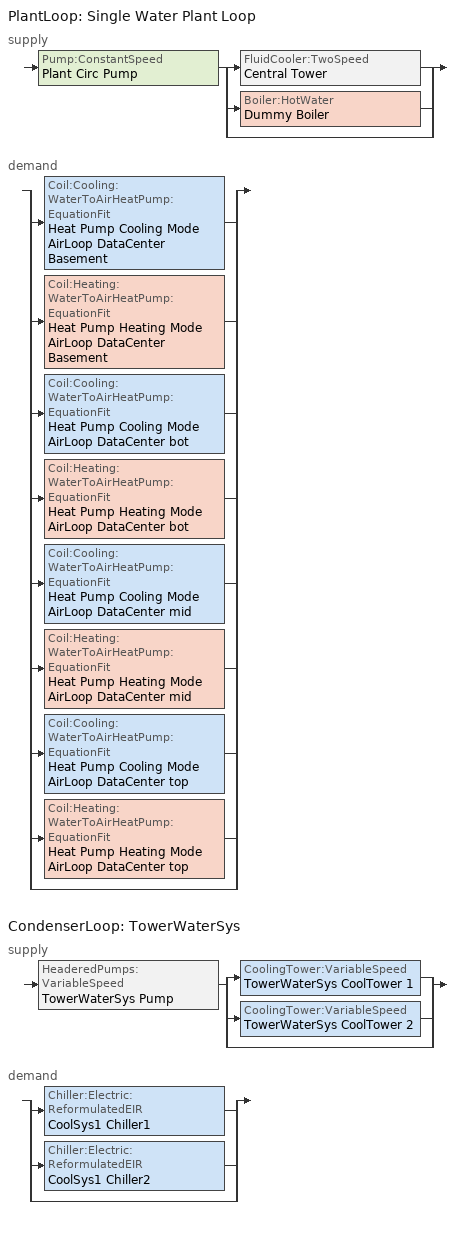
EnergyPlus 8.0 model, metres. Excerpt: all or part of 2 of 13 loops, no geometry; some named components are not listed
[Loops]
PlantLoop 'Single Water Plant Loop'
 supply: Pump:ConstantSpeed 'Plant Circ Pump' > split
  | FluidCooler:TwoSpeed 'Central Tower'
  | Boiler:HotWater 'Dummy Boiler'
  | bypass
 demand: split
  | Coil:Cooling:WaterToAirHeatPump:EquationFit 'Heat Pump Cooling Mode AirLoop DataCenter Basement'
  | Coil:Heating:WaterToAirHeatPump:EquationFit 'Heat Pump Heating Mode AirLoop DataCenter Basement'
  | Coil:Cooling:WaterToAirHeatPump:EquationFit 'Heat Pump Cooling Mode AirLoop DataCenter bot'
  | Coil:Heating:WaterToAirHeatPump:EquationFit 'Heat Pump Heating Mode AirLoop DataCenter bot'
  | Coil:Cooling:WaterToAirHeatPump:EquationFit 'Heat Pump Cooling Mode AirLoop DataCenter mid'
  | Coil:Heating:WaterToAirHeatPump:EquationFit 'Heat Pump Heating Mode AirLoop DataCenter mid'
  | Coil:Cooling:WaterToAirHeatPump:EquationFit 'Heat Pump Cooling Mode AirLoop DataCenter top'
  | Coil:Heating:WaterToAirHeatPump:EquationFit 'Heat Pump Heating Mode AirLoop DataCenter top'
  | bypass
CondenserLoop 'TowerWaterSys'
 supply: HeaderedPumps:VariableSpeed 'TowerWaterSys Pump' > split
  | CoolingTower:VariableSpeed 'TowerWaterSys CoolTower 1'
  | CoolingTower:VariableSpeed 'TowerWaterSys CoolTower 2'
  | bypass
 demand: split
  | Chiller:Electric:ReformulatedEIR 'CoolSys1 Chiller1'
  | Chiller:Electric:ReformulatedEIR 'CoolSys1 Chiller2'
  | bypass
[Sizing:Plant]
Name | Loop Type | Design Loop Exit Temperature {C} | Loop Design Temperature Difference {deltaC}
TowerWaterSys | Condenser | 29.4 | 5.6
Single Water Plant Loop | Heating | 39 | 11
[PlantLoop]
Single Water Plant Loop: Fluid Type=UserDefinedFluidType; User Defined Fluid Type=EthyleneGlycol40Percent; Plant Equipment Operation Scheme=Plant Loop Operation; Maximum Loop Temperature {C}=35; Minimum Loop Temperature {C}=10; Maximum Loop Flow Rate {m3/s}=autosize; Minimum Loop Flow Rate {m3/s}=0; Plant Loop Volume {m3}=autocalculate; Load Distribution Scheme=Sequential; Plant Loop Demand Calculation Scheme=DualSetpointDeadband
[CondenserLoop]
TowerWaterSys: Fluid Type=Water; Condenser Equipment Operation Scheme=TowerWaterSys Loop Operation Scheme List; Maximum Loop Temperature {C}=80; Minimum Loop Temperature {C}=5; Maximum Loop Flow Rate {m3/s}=AUTOSIZE; Minimum Loop Flow Rate {m3/s}=0; Condenser Loop Volume {m3}=AUTOSIZE; Load Distribution Scheme=SEQUENTIAL
[PlantEquipmentOperationSchemes]
Plant Loop Operation: Control Scheme 1=WSHPPlant Operation Scheme; Control Scheme 1 Schedule=Always_On
[CondenserEquipmentOperationSchemes]
TowerWaterSys Loop Operation Scheme List: Control Scheme 1=TowerWaterSys Operation Scheme; Control Scheme 1 Schedule=PlantOnSched
[PlantEquipmentOperation:CoolingLoad]
TowerWaterSys Operation Scheme: Load Range 1 Lower Limit {W}=0; Load Range 1 Upper Limit {W}=1.17408e+06; Range 1 Equipment List=TowerWaterSys Equipment List 1; Load Range 2 Lower Limit {W}=1.17408e+06; Load Range 2 Upper Limit {W}=100000000000000; Range 2 Equipment List=TowerWaterSys Equipment List 2
[PlantEquipmentOperation:ComponentSetpoint]
WSHPPlant Operation Scheme: Equipment 1=Central Tower; Component 1 Flow Rate {m3/s}=autosize; Operation 1 Type=Cooling; Equipment 2=Dummy Boiler; Component 2 Flow Rate {m3/s}=autosize; Operation 2 Type=Heating
[CondenserEquipmentList]
TowerWaterSys Equipment List 1: TowerWaterSys CoolTower 1
TowerWaterSys Equipment List 2: TowerWaterSys CoolTower 1, TowerWaterSys CoolTower 2
[SetpointManager:Scheduled]
TowerWaterSystem Loop Setpoint Manager: Control Variable=Temperature; Schedule=Tower-Loop-Temp-Schedule; Setpoint Node or NodeList=TowerWaterSys Supply Outlet Node
[SetpointManager:Scheduled:DualSetpoint]
Water Loop Setpoint Manager: Control Variable=Temperature; High Setpoint Schedule=PLANT LOOP HIGH TEMP SCHEDULE; Low Setpoint Schedule=PLANT LOOP LOW TEMP SCHEDULE; Setpoint Node or NodeList=Plant Supply Outlet Node
[Boiler:HotWater]
Dummy Boiler: Fuel Type=NaturalGas; Nominal Capacity {W}=93894.07; Nominal Thermal Efficiency=0.8; Efficiency Curve Temperature Evaluation Variable=LeavingBoiler; Normalized Boiler Efficiency Curve=Dummy Boiler Efficiency Curve; Design Water Outlet Temperature {C}=30; Design Water Flow Rate {m3/s}=autosize; Minimum Part Load Ratio=0; Maximum Part Load Ratio=1.2; Optimum Part Load Ratio=1; Water Outlet Upper Temperature Limit {C}=95; Boiler Flow Mode=ConstantFlow
[CoolingTower:VariableSpeed] Model Type=CoolToolsCrossFlow; Design Approach Temperature {deltaC}=3.9; Design Range Temperature {deltaC}=5.6; Design Water Flow Rate {m3/s}=0.047896; Design Air Flow Rate {m3/s}=autosize; Design Fan Power {W}=33700.6; Fan Power Ratio Function of Air Flow Rate Ratio Curve=Tower_Fan_Curve; Minimum Air Flow Rate Ratio=0.2; Fraction of Tower Capacity in Free Convection Regime=0.125; Number of Cells=2; Cell Control              !- Cell Control=MaximalCell; Sizing Factor=1
TowerWaterSys CoolTower 1; TowerWaterSys CoolTower 2
[FluidCooler:TwoSpeed]
Central Tower: Performance Input Method=NominalCapacity; High-Speed Nominal Capacity {W}=582060; Low-Speed Nominal Capacity {W}=291030; Design Entering Water Temperature {C}=51.67; Design Entering Air Temperature {C}=35; Design Entering Air Wet-bulb Temperature {C}=25.6; Design Water Flow Rate {m3/s}=autosize; Air Flow Rate at High Fan Speed {m3/s}=autosize; Fan Power at High Fan Speed {W}=autosize; Air Flow Rate at Low Fan Speed {m3/s}=autosize; Fan Power at Low Fan Speed {W}=autosize
[Pump:ConstantSpeed]
Plant Circ Pump: Rated Flow Rate {m3/s}=autosize; Rated Pump Head {Pa}=179045; Rated Power Consumption {W}=autosize; Motor Efficiency=0.9; Fraction of Motor Inefficiencies to Fluid Stream=0; Pump Control Type=Intermittent
[HeaderedPumps:VariableSpeed]
TowerWaterSys Pump: Total Rated Flow Rate {m3/s}=AUTOSIZE; Number of Pumps in Bank=2; Flow Sequencing Control Scheme=SEQUENTIAL; Rated Pump Head {Pa}        !- Rated Pu=148557; Rated Power Consumption {W}=autosize; Motor Efficiency=0.87; Fraction of Motor Inefficiencies to Fluid Stream=0; Coefficient 1 of the Part Load Performance Curve=0; Coefficient 2 of the Part Load Performance Curve=0.0216; Coefficient 3 of the Part Load Performance Curve=-0.0325; Coefficient 4 of the Part Load Performance Curve=1.0095; Minimum Flow Rate Fraction=0; Pump Control Type=Intermittent
[Coil:Cooling:WaterToAirHeatPump:EquationFit] Rated Air Flow Rate {m3/s}=autosize; Rated Water Flow Rate {m3/s}=autosize; Rated Total Cooling Capacity {W}=autosize; Rated Sensible Cooling Capacity {W}=autosize; Total Cooling Capacity Coefficient 1=-4.30267; Total Cooling Capacity Coefficient 2=7.18537; Total Cooling Capacity Coefficient 3=-2.23947; Total Cooling Capacity Coefficient 4=0.139996; Total Cooling Capacity Coefficient 5=0.10266; Sensible Cooling Capacity Coefficient 1=6.00194; Sensible Cooling Capacity Coefficient 2=22.6301; Sensible Cooling Capacity Coefficient 3=-26.7961; Sensible Cooling Capacity Coefficient 4=-1.72375; Sensible Cooling Capacity Coefficient 5=0.490645; Sensible Cooling Capacity Coefficient 6=0.0693119; Cooling Power Consumption Coefficient 1=-5.67776; Cooling Power Consumption Coefficient 2=0.438988; Cooling Power Consumption Coefficient 3=5.84528; Cooling Power Consumption Coefficient 4=0.141606; Cooling Power Consumption Coefficient 5=-0.168728; Nominal Time for Condensate Removal to Begin {s}=0; Ratio of Initial Moisture Evaporation Rate and Steady State Latent Capacity=0
Name | Rated Cooling Coefficient of Performance
Heat Pump Cooling Mode AirLoop DataCenter Basement; Heat Pump Cooling Mode AirLoop DataCenter mid | 3.42592
Heat Pump Cooling Mode AirLoop DataCenter bot; Heat Pump Cooling Mode AirLoop DataCenter top | 3.70227
[Coil:Heating:WaterToAirHeatPump:EquationFit] Rated Air Flow Rate {m3/s}=autosize; Rated Water Flow Rate {m3/s}=autosize; Rated Heating Capacity {W}=autosize; Rated Heating Coefficient of Performance=4.3; Heating Capacity Coefficient 1=0.237847; Heating Capacity Coefficient 2=-3.35824; Heating Capacity Coefficient 3=3.8064; Heating Capacity Coefficient 4=0.1792; Heating Capacity Coefficient 5=0.128607; Heating Power Consumption Coefficient 1=-3.79176; Heating Power Consumption Coefficient 2=3.38799; Heating Power Consumption Coefficient 3=1.50226; Heating Power Consumption Coefficient 4=-0.177654; Heating Power Consumption Coefficient 5=-0.10308
Heat Pump HEATING Mode AirLoop DataCenter Basement; Heat Pump HEATING Mode AirLoop DataCenter bot; Heat Pump HEATING Mode AirLoop DataCenter mid; Heat Pump HEATING Mode AirLoop DataCenter top
[EnergyManagementSystem:Sensor] Output:Variable or Output:Meter=System Node Mass Flow Rate
Name | Output:Variable or Output:Meter Index Key
DataCenter_FanMassFlow | AirLoop DataCenter Basement Supply Fan Outlet
Tower_PumpMassFlow | TowerWaterSys Supply Inlet Node
[Schedule:Compact]
ALWAYS_ON; PlantOnSched: Through: 12/31, For: AllDays, Until: 24:00, 1
Tower-Loop-Temp-Schedule: Through: 12/31, For: AllDays, Until: 24:00, 21.1
PLANT LOOP HIGH TEMP SCHEDULE: Through: 12/31, For: Alldays, Until: 24:00, 18.33
PLANT LOOP LOW TEMP SCHEDULE: Through: 12/31, For: Alldays, Until: 24:00, 5
[Curve:Quadratic]
Dummy Boiler Efficiency Curve: Coefficient1 Constant=1; Coefficient2 x=0; Coefficient3 x**2=0; Minimum Value of x=0; Maximum Value of x=1
[Curve:Cubic]
Tower_Fan_Curve: Coefficient1 Constant=0; Coefficient2 x=0; Coefficient3 x**2=0; Coefficient4 x**3=1; Minimum Value of x=0; Maximum Value of x=1
